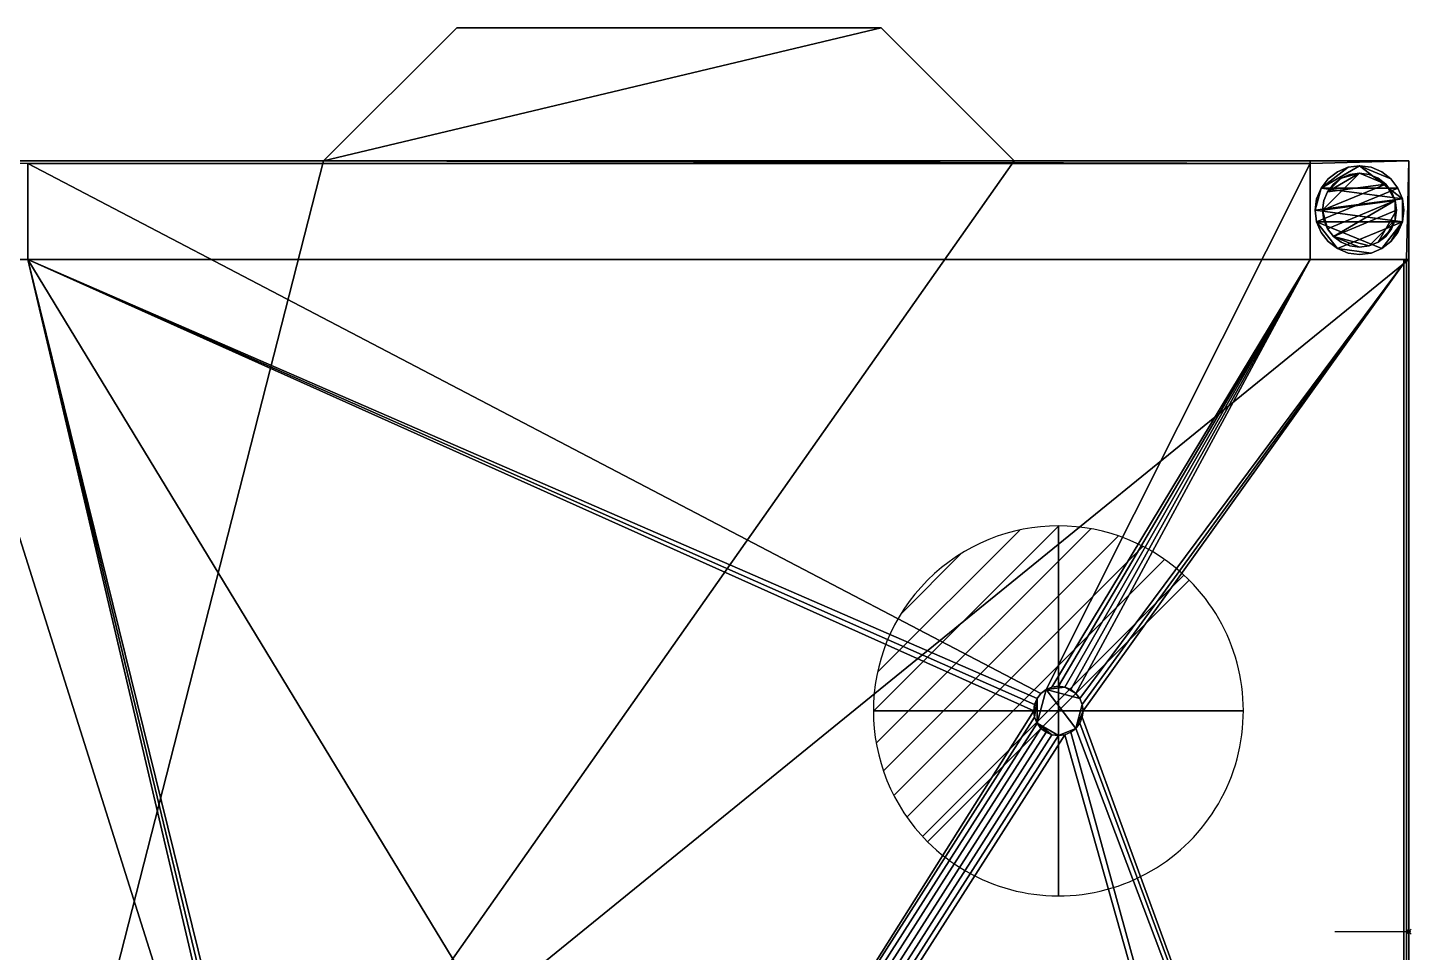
# Model space of a CAD drawing. Header units: millimetres. Extents: x -1 to 1380, y -879 to 366.
# Drawn here: x 340 to 901, y -8 to 366 of the extents above; entities that cross this region are included whole.
import ezdxf

# ---------------------------------------------------------------- set-up
doc = ezdxf.new("R2010")
doc.units = ezdxf.units.MM
doc.header["$PDMODE"] = 35
for name, color, linetype in [('IQ_200_2D', 1, 'Continuous'), ('IQ_200_3D', 1, 'Continuous'), ('IQ_204_2D', 7, 'Continuous'), ('IQ_204_3D', 7, 'Continuous')]:
    doc.layers.add(name, color=color, linetype=linetype)
doc.layers.add('IQ_CON_DRAIN_INT', color=7, linetype='Continuous', lineweight=25)
doc.layers.add('IQ_CURTAIN_3D', color=7, linetype='Continuous', transparency=0.9)
doc.layers.add('IQ_INS_3D', color=3, linetype='Continuous', lineweight=25, plot=False)

# ---------------------------------------------------------------- blocks, each defined once
blk = doc.blocks.new('*X4')
at = {"color": 0}
for p, q in [((313.993, 2209.039), (321.505, 2216.552)), ((314.108, 2207.74), (322.804, 2216.436)), ((314.158, 2210.619), (319.926, 2216.386)), ((314.399, 2206.617), (323.928, 2216.145)), ((314.821, 2205.625), (324.919, 2215.723)), ((315.101, 2212.976), (317.568, 2215.443)), ((315.354, 2204.743), (325.801, 2215.191)), ((315.985, 2203.96), (326.584, 2214.559))]:
    blk.add_line(p, q, dxfattribs=at)
blk = doc.blocks.new('drain')
blk.add_line((-2.121, -2.121), (2.121, 2.121))
at = {"extrusion": (-1, 0, 0)}
blk.add_line((0, 2.121, -2.121), (0, -2.121, 2.121), dxfattribs=at)
at = {"extrusion": (0, -1, 0)}
blk.add_line((-2.121, 0, -2.121), (2.121, 0, 2.121), dxfattribs=at)
at = {"extrusion": (-1, 0, 0)}
for start, end in [(45, 225), (225, 45)]:
    blk.add_arc((0, 0), 3, start, end, dxfattribs=at)
for start, end in [(45, 225), (225, 45)]:
    blk.add_arc((0, 0), 3, start, end)
at = {"extrusion": (0, -1, 0)}
for start, end in [(45, 225), (225, 45)]:
    blk.add_arc((0, 0), 3, start, end, dxfattribs=at)
at = {"xscale": 0.4000000000000909, "yscale": 0.4000000000000909, "zscale": 0.4000000000000909}
blk.add_blockref('*X4', (-128.597, -883.621), dxfattribs=at)
at = {"extrusion": (-1, 0, 0), "xscale": 0.3999999999999773, "yscale": 0.3999999999999773, "zscale": 0.3999999999999773}
blk.add_blockref('*X4', (-128.597, -883.621), dxfattribs=at)
at = {"extrusion": (0, -1, 0), "xscale": 0.4000000000000909, "yscale": 0.4000000000000909, "zscale": 0.4000000000000909}
blk.add_blockref('*X4', (-128.597, -883.621), dxfattribs=at)

msp = doc.modelspace()

# ---------------------------------------------------------------- linework, layer by layer
at = {"layer": 'IQ_200_2D'}
for p, q in [((460, 312.5), (514, 366.5)), ((514, 366.5), (686, 366.5)), ((686, 366.5), (740, 312.5)), ((300, 312.5), (900, 312.5)), ((900, 312.5), (900, -312.5))]:
    msp.add_line(p, q, dxfattribs=at)
at = {"layer": 'IQ_204_2D'}
msp.add_line((900, 0), (870, 0), dxfattribs=at)
at = {"layer": 'IQ_CURTAIN_3D'}
for p, q in [((900, 241.25, 898.97), (900, 241.25, 1369.03)), ((900, 196.25, 898.97), (900, 196.25, 1369.03)), ((900, 133.75, 898.97), (900, 133.75, 1369.03)), ((900, 71.25, 898.97), (900, 71.25, 1369.03)), ((900, 8.75, 898.97), (900, 8.75, 1369.03))]:
    msp.add_line(p, q, dxfattribs=at)
at = {"layer": 'IQ_INS_3D'}
msp.add_point((900, 0), dxfattribs=at)

# ---------------------------------------------------------------- block references
at = {"layer": 'IQ_CON_DRAIN_INT', "xscale": 25, "yscale": 25, "zscale": 25}
msp.add_blockref('drain', (757.9, 89.5), dxfattribs=at)

# ---------------------------------------------------------------- meshes
at = {"layer": 'IQ_200_3D'}
mesh = msp.add_polyface(dxfattribs=at)
corners = [(300, 312.5, 1450), (300, -312.5, 1450), (900, -312.5, 1450), (900, 312.5, 1450), (740, 312.5, 1450), (686, 366.5, 1450), (514, 366.5, 1450), (460, 312.5, 1450)]
mesh.append_faces([[corners[k] for k in face] for face in [(4, 1, 2, 3), (1, 7, 0), (7, 5, 6)]], dxfattribs={"vtx0": -1})
mesh.append_faces([[corners[k] for k in face] for face in [(4, 5, 7, 1)]], dxfattribs={"vtx1": -1, "vtx2": -1, "vtx3": -1})
mesh = msp.add_polyface(dxfattribs=at)
corners = [(900, 312.5, 725), (900, -312.5, 725), (860, -312.5, 725), (860, -358.5, 725), (340, -358.5, 725), (340, -312.5, 725), (300, -312.5, 725), (300, 312.5, 725), (460, 312.5, 725), (514, 366.5, 725), (686, 366.5, 725), (740, 312.5, 725), (301, -272.5, 725), (340, -272.5, 725), (340, -311.5, 725), (860, -311.5, 725), (860, -272.5, 725), (899, -272.5, 725), (899, 272.5, 725), (860, 272.5, 725), (860, 311.5, 725), (340, 311.5, 725), (340, 272.5, 725), (301, 272.5, 725)]
mesh.append_faces([[corners[k] for k in face] for face in [(11, 8, 9, 10)]], dxfattribs={"vtx0": -1})
mesh.append_faces([[corners[k] for k in face] for face in [(23, 7, 21, 22), (20, 0, 18, 19)]], dxfattribs={"vtx0": -1, "vtx1": -1})
mesh.append_faces([[corners[k] for k in face] for face in [(6, 12, 14, 5)]], dxfattribs={"vtx0": -1, "vtx1": -1, "vtx2": -1})
mesh.append_faces([[corners[k] for k in face] for face in [(20, 8, 11, 0)]], dxfattribs={"vtx0": -1, "vtx1": -1, "vtx3": -1})
mesh.append_faces([[corners[k] for k in face] for face in [(7, 23, 12, 6), (8, 20, 21, 7)]], dxfattribs={"vtx0": -1, "vtx2": -1})
mesh.append_faces([[corners[k] for k in face] for face in [(2, 4, 5, 15)]], dxfattribs={"vtx0": -1, "vtx2": -1, "vtx3": -1})
mesh.append_faces([[corners[k] for k in face] for face in [(13, 14, 12)]], dxfattribs={"vtx1": -1})
mesh.append_faces([[corners[k] for k in face] for face in [(14, 15, 5)]], dxfattribs={"vtx1": -1, "vtx2": -1})
mesh.append_faces([[corners[k] for k in face] for face in [(1, 2, 15, 17)]], dxfattribs={"vtx1": -1, "vtx2": -1, "vtx3": -1})
mesh.append_faces([[corners[k] for k in face] for face in [(17, 18, 0, 1)]], dxfattribs={"vtx1": -1, "vtx3": -1})
mesh.append_faces([[corners[k] for k in face] for face in [(15, 16, 17), (2, 3, 4)]], dxfattribs={"vtx2": -1})
mesh = msp.add_polyface(dxfattribs=at)
corners = [(514, 366.5, 1450), (514, 366.5, 725), (460, 312.5, 725), (460, 312.5, 1450)]
mesh.append_faces([[corners[k] for k in face] for face in [(0, 1, 2, 3)]])
mesh = msp.add_polyface(dxfattribs=at)
corners = [(686, 366.5, 1450), (686, 366.5, 725), (514, 366.5, 725), (514, 366.5, 1450)]
mesh.append_faces([[corners[k] for k in face] for face in [(0, 1, 2, 3)]])
mesh = msp.add_polyface(dxfattribs=at)
corners = [(740, 312.5, 1450), (740, 312.5, 725), (686, 366.5, 725), (686, 366.5, 1450)]
mesh.append_faces([[corners[k] for k in face] for face in [(0, 1, 2, 3)]])
mesh = msp.add_polyface(dxfattribs=at)
corners = [(900, 312.5, 1450), (900, 312.5, 725), (740, 312.5, 725), (740, 312.5, 1450), (300, 312.5, 725), (300, 312.5, 1450), (460, 312.5, 1450), (460, 312.5, 725)]
mesh.append_faces([[corners[k] for k in face] for face in [(2, 3, 0, 1), (4, 5, 6, 7)]])
mesh = msp.add_polyface(dxfattribs=at)
corners = [(301, -272.5, 201.37), (301, 272.5, 201.37), (340, 272.5, 201.37), (340, 311.5, 201.37), (860, 311.5, 201.37), (860, 272.5, 201.37), (899, 272.5, 201.37), (899, -272.5, 201.37), (860, -272.5, 201.37), (860, -311.5, 201.37), (340, -311.5, 201.37), (340, -272.5, 201.37), (441, -187.4, 201.37), (441.34, -189.99, 201.37), (442.34, -192.4, 201.37), (443.93, -194.47, 201.37), (446, -196.06, 201.37), (448.41, -197.06, 201.37), (451, -197.4, 201.37), (453.59, -197.06, 201.37), (456, -196.06, 201.37), (458.07, -194.47, 201.37), (459.66, -192.4, 201.37), (460.66, -189.99, 201.37), (461, -187.4, 201.37), (460.66, -184.81, 201.37), (459.66, -182.4, 201.37), (458.07, -180.33, 201.37), (456, -178.74, 201.37), (453.59, -177.74, 201.37), (451, -177.4, 201.37), (448.41, -177.74, 201.37), (446, -178.74, 201.37), (443.93, -180.33, 201.37), (442.34, -182.4, 201.37), (441.34, -184.81, 201.37), (501, -187.4, 201.37), (501.34, -189.99, 201.37), (502.34, -192.4, 201.37), (503.93, -194.47, 201.37), (506, -196.06, 201.37), (508.41, -197.06, 201.37), (511, -197.4, 201.37), (513.59, -197.06, 201.37), (516, -196.06, 201.37), (518.07, -194.47, 201.37), (519.66, -192.4, 201.37), (520.66, -189.99, 201.37), (521, -187.4, 201.37), (520.66, -184.81, 201.37), (519.66, -182.4, 201.37), (518.07, -180.33, 201.37), (516, -178.74, 201.37), (513.59, -177.74, 201.37), (511, -177.4, 201.37), (508.41, -177.74, 201.37), (506, -178.74, 201.37), (503.93, -180.33, 201.37), (502.34, -182.4, 201.37), (501.34, -184.81, 201.37), (591, -157.4, 201.37), (591.34, -159.99, 201.37), (592.34, -162.4, 201.37), (593.93, -164.47, 201.37), (596, -166.06, 201.37), (598.41, -167.06, 201.37), (601, -167.4, 201.37), (603.59, -167.06, 201.37), (606, -166.06, 201.37), (608.07, -164.47, 201.37), (609.66, -162.4, 201.37), (610.66, -159.99, 201.37), (611, -157.4, 201.37), (610.66, -154.81, 201.37), (609.66, -152.4, 201.37), (608.07, -150.33, 201.37), (606, -148.74, 201.37), (603.59, -147.74, 201.37), (601, -147.4, 201.37), (598.41, -147.74, 201.37), (596, -148.74, 201.37), (593.93, -150.33, 201.37), (592.34, -152.4, 201.37), (591.34, -154.81, 201.37), (747.9, 89.5, 201.37), (748.24, 86.91, 201.37), (749.24, 84.5, 201.37), (750.83, 82.43, 201.37), (752.9, 80.84, 201.37), (755.31, 79.84, 201.37), (757.9, 79.5, 201.37), (760.49, 79.84, 201.37), (762.9, 80.84, 201.37), (764.97, 82.43, 201.37), (766.56, 84.5, 201.37), (767.56, 86.91, 201.37), (767.9, 89.5, 201.37), (767.56, 92.09, 201.37), (766.56, 94.5, 201.37), (764.97, 96.57, 201.37), (762.9, 98.16, 201.37), (760.49, 99.16, 201.37), (757.9, 99.5, 201.37), (755.31, 99.16, 201.37), (752.9, 98.16, 201.37), (750.83, 96.57, 201.37), (749.24, 94.5, 201.37), (748.24, 92.09, 201.37)]
mesh.append_faces([[corners[k] for k in face] for face in [(70, 8, 69), (71, 8, 70), (62, 49, 61), (102, 5, 101), (95, 7, 94), (85, 79, 84), (92, 8, 91), (21, 40, 20), (14, 11, 13), (58, 27, 57), (35, 0, 34)]], dxfattribs={"vtx0": -1, "vtx1": -1})
mesh.append_faces([[corners[k] for k in face] for face in [(80, 2, 84, 79)]], dxfattribs={"vtx0": -1, "vtx1": -1, "vtx2": -1})
mesh.append_faces([[corners[k] for k in face] for face in [(80, 54, 30, 2)]], dxfattribs={"vtx0": -1, "vtx1": -1, "vtx2": -1, "vtx3": -1})
mesh.append_faces([[corners[k] for k in face] for face in [(50, 60, 61, 49), (52, 82, 83, 51), (54, 80, 81, 53), (51, 83, 60, 50), (104, 4, 5, 103), (6, 97, 98), (2, 107, 84), (53, 81, 82, 52), (20, 40, 41, 19), (11, 16, 17, 10), (28, 56, 57, 27), (29, 55, 56, 28), (2, 30, 31)]], dxfattribs={"vtx0": -1, "vtx2": -1})
mesh.append_faces([[corners[k] for k in face] for face in [(44, 66, 67, 9), (8, 72, 73, 91)]], dxfattribs={"vtx0": -1, "vtx2": -1, "vtx3": -1})
mesh.append_faces([[corners[k] for k in face] for face in [(67, 68, 9), (71, 72, 8), (96, 97, 6), (93, 94, 7), (100, 101, 5), (99, 100, 5), (102, 103, 5), (106, 107, 2), (42, 43, 10), (44, 45, 66), (18, 19, 10), (17, 18, 10), (15, 16, 11), (14, 15, 11), (12, 13, 11), (31, 32, 2)]], dxfattribs={"vtx1": -1, "vtx2": -1})
mesh.append_faces([[corners[k] for k in face] for face in [(41, 42, 10, 19)]], dxfattribs={"vtx1": -1, "vtx2": -1, "vtx3": -1})
mesh.append_faces([[corners[k] for k in face] for face in [(8, 9, 68, 69), (7, 8, 92, 93), (74, 75, 89, 90), (73, 74, 90, 91), (75, 76, 88, 89), (65, 66, 45, 46), (64, 65, 46, 47), (62, 63, 48, 49), (63, 64, 47, 48), (78, 79, 85, 86), (77, 78, 86, 87), (76, 77, 87, 88), (95, 96, 6, 7), (5, 6, 98, 99), (104, 105, 3, 4), (105, 106, 2, 3), (43, 44, 9, 10), (39, 40, 21, 22), (38, 39, 22, 23), (37, 38, 23, 24), (36, 37, 24, 25), (35, 12, 11, 0), (59, 36, 25, 26), (58, 59, 26, 27), (54, 55, 29, 30), (32, 33, 1, 2), (33, 34, 0, 1)]], dxfattribs={"vtx1": -1, "vtx3": -1})
mesh = msp.add_polyface(dxfattribs=at)
corners = [(340, 311.5, 201.37), (340, 311.5, 725), (860, 311.5, 725), (860, 311.5, 201.37)]
mesh.append_faces([[corners[k] for k in face] for face in [(0, 1, 2, 3)]])
mesh = msp.add_polyface(dxfattribs=at)
corners = [(340, 272.5, 201.37), (340, 272.5, 725), (340, 311.5, 725), (340, 311.5, 201.37)]
mesh.append_faces([[corners[k] for k in face] for face in [(0, 1, 2, 3)]])
mesh = msp.add_polyface(dxfattribs=at)
corners = [(860, 312.5, 725), (860, 272.5, 725), (900, 272.5, 725), (900, 312.5, 725)]
mesh.append_faces([[corners[k] for k in face] for face in [(0, 1, 2, 3)]])
mesh = msp.add_polyface(dxfattribs=at)
corners = [(900, 272.5, 75), (860, 272.5, 75), (860, 312.5, 75), (900, 312.5, 75)]
mesh.append_faces([[corners[k] for k in face] for face in [(0, 1, 2, 3)]])
mesh = msp.add_polyface(dxfattribs=at)
corners = [(900, 312.5, 725), (900, 312.5, 75), (860, 312.5, 75), (860, 312.5, 725)]
mesh.append_faces([[corners[k] for k in face] for face in [(0, 1, 2, 3)]])
mesh = msp.add_polyface(dxfattribs=at)
corners = [(860, 312.5, 725), (860, 312.5, 75), (860, 272.5, 75), (860, 272.5, 725)]
mesh.append_faces([[corners[k] for k in face] for face in [(0, 1, 2, 3)]])
mesh = msp.add_polyface(dxfattribs=at)
corners = [(860, 311.5, 201.37), (860, 311.5, 725), (860, 272.5, 725), (860, 272.5, 201.37)]
mesh.append_faces([[corners[k] for k in face] for face in [(0, 1, 2, 3)]])
mesh = msp.add_polyface(dxfattribs=at)
corners = [(862, 292.5, 5), (862.61, 287.84, 5), (864.41, 283.5, 5), (867.27, 279.77, 5), (871, 276.91, 5), (875.34, 275.11, 5), (880, 274.5, 5), (884.66, 275.11, 5), (889, 276.91, 5), (892.73, 279.77, 5), (895.59, 283.5, 5), (897.39, 287.84, 5), (898, 292.5, 5), (897.39, 297.16, 5), (895.59, 301.5, 5), (892.73, 305.23, 5), (889, 308.09, 5), (884.66, 309.89, 5), (880, 310.5, 5), (875.34, 309.89, 5), (871, 308.09, 5), (867.27, 305.23, 5), (864.41, 301.5, 5), (862.61, 297.16, 5)]
mesh.append_faces([[corners[k] for k in face] for face in [(11, 8, 9, 10)]], dxfattribs={"vtx0": -1})
mesh.append_faces([[corners[k] for k in face] for face in [(4, 7, 8, 11), (11, 0, 1, 4), (13, 18, 19, 22)]], dxfattribs={"vtx0": -1, "vtx2": -1, "vtx3": -1})
mesh.append_faces([[corners[k] for k in face] for face in [(0, 11, 12, 13)]], dxfattribs={"vtx0": -1, "vtx3": -1})
mesh.append_faces([[corners[k] for k in face] for face in [(2, 3, 4, 1), (16, 17, 18, 15)]], dxfattribs={"vtx2": -1})
mesh.append_faces([[corners[k] for k in face] for face in [(13, 14, 15, 18), (22, 23, 0, 13)]], dxfattribs={"vtx2": -1, "vtx3": -1})
mesh.append_faces([[corners[k] for k in face] for face in [(4, 5, 6, 7), (19, 20, 21, 22)]], dxfattribs={"vtx3": -1})
mesh = msp.add_polyface(dxfattribs=at)
corners = [(862, 292.5), (862.61, 297.16), (864.41, 301.5), (867.27, 305.23), (871, 308.09), (875.34, 309.89), (880, 310.5), (884.66, 309.89), (889, 308.09), (892.73, 305.23), (895.59, 301.5), (897.39, 297.16), (898, 292.5), (897.39, 287.84), (895.59, 283.5), (892.73, 279.77), (889, 276.91), (884.66, 275.11), (880, 274.5), (875.34, 275.11), (871, 276.91), (867.27, 279.77), (864.41, 283.5), (862.61, 287.84)]
mesh.append_faces([[corners[k] for k in face] for face in [(2, 0, 1), (15, 13, 14), (13, 11, 12)]], dxfattribs={"vtx0": -1})
mesh.append_faces([[corners[k] for k in face] for face in [(16, 23, 13, 15)]], dxfattribs={"vtx0": -1, "vtx1": -1, "vtx2": -1})
mesh.append_faces([[corners[k] for k in face] for face in [(2, 10, 23, 0)]], dxfattribs={"vtx0": -1, "vtx1": -1, "vtx3": -1})
mesh.append_faces([[corners[k] for k in face] for face in [(2, 5, 6)]], dxfattribs={"vtx0": -1, "vtx2": -1})
mesh.append_faces([[corners[k] for k in face] for face in [(23, 10, 11, 13), (23, 16, 17, 20)]], dxfattribs={"vtx0": -1, "vtx2": -1, "vtx3": -1})
mesh.append_faces([[corners[k] for k in face] for face in [(9, 10, 2, 6)]], dxfattribs={"vtx1": -1, "vtx2": -1, "vtx3": -1})
mesh.append_faces([[corners[k] for k in face] for face in [(3, 4, 5, 2), (18, 19, 20, 17)]], dxfattribs={"vtx2": -1})
mesh.append_faces([[corners[k] for k in face] for face in [(6, 7, 8, 9), (20, 21, 22, 23)]], dxfattribs={"vtx3": -1})
mesh = msp.add_polyface(dxfattribs=at)
corners = [(862, 292.5, 5), (862.61, 297.16, 5), (864.41, 301.5, 5), (867.27, 305.23, 5), (871, 308.09, 5), (875.34, 309.89, 5), (880, 310.5, 5), (884.66, 309.89, 5), (889, 308.09, 5), (892.73, 305.23, 5), (895.59, 301.5, 5), (897.39, 297.16, 5), (898, 292.5, 5), (898, 292.5), (897.39, 297.16), (895.59, 301.5), (892.73, 305.23), (889, 308.09), (884.66, 309.89), (880, 310.5), (875.34, 309.89), (871, 308.09), (867.27, 305.23), (864.41, 301.5), (862.61, 297.16), (862, 292.5)]
mesh.append_faces([[corners[k] for k in face] for face in [(13, 14, 11, 12), (0, 1, 24, 25)]], dxfattribs={"vtx1": -1})
mesh.append_faces([[corners[k] for k in face] for face in [(14, 15, 10, 11), (16, 17, 8, 9), (15, 16, 9, 10), (17, 18, 7, 8), (6, 7, 18, 19), (19, 20, 5, 6), (20, 21, 4, 5), (22, 23, 2, 3), (21, 22, 3, 4), (23, 24, 1, 2)]], dxfattribs={"vtx1": -1, "vtx3": -1})
mesh = msp.add_polyface(dxfattribs=at)
corners = [(900, 312.5, 1450), (900, -312.5, 1450), (900, -312.5, 725), (900, 312.5, 725), (900, -272.5, 850), (900, -272.5, 1370), (900, 272.5, 1370), (900, 272.5, 850)]
mesh.append_faces([[corners[k] for k in face] for face in [(1, 5, 6, 0), (0, 6, 7, 3)]], dxfattribs={"vtx0": -1, "vtx2": -1})
mesh.append_faces([[corners[k] for k in face] for face in [(4, 5, 1, 2), (7, 4, 2, 3)]], dxfattribs={"vtx1": -1, "vtx3": -1})
mesh = msp.add_polyface(dxfattribs=at)
corners = [(900, 272.5, 725), (900, 272.5, 75), (900, 312.5, 75), (900, 312.5, 725)]
mesh.append_faces([[corners[k] for k in face] for face in [(0, 1, 2, 3)]])
mesh = msp.add_polyface(dxfattribs=at)
corners = [(865, 292.5, 75), (865.51, 288.62, 75), (867.01, 285, 75), (869.39, 281.89, 75), (872.5, 279.51, 75), (876.12, 278.01, 75), (880, 277.5, 75), (883.88, 278.01, 75), (887.5, 279.51, 75), (890.61, 281.89, 75), (892.99, 285, 75), (894.49, 288.62, 75), (895, 292.5, 75), (894.49, 296.38, 75), (892.99, 300, 75), (890.61, 303.11, 75), (887.5, 305.49, 75), (883.88, 306.99, 75), (880, 307.5, 75), (876.12, 306.99, 75), (872.5, 305.49, 75), (869.39, 303.11, 75), (867.01, 300, 75), (865.51, 296.38, 75)]
mesh.append_faces([[corners[k] for k in face] for face in [(10, 8, 9), (22, 20, 21)]], dxfattribs={"vtx0": -1})
mesh.append_faces([[corners[k] for k in face] for face in [(7, 3, 6)]], dxfattribs={"vtx0": -1, "vtx1": -1})
mesh.append_faces([[corners[k] for k in face] for face in [(22, 15, 18, 20)]], dxfattribs={"vtx0": -1, "vtx1": -1, "vtx2": -1, "vtx3": -1})
mesh.append_faces([[corners[k] for k in face] for face in [(13, 2, 3, 12)]], dxfattribs={"vtx0": -1, "vtx2": -1})
mesh.append_faces([[corners[k] for k in face] for face in [(3, 7, 8, 12)]], dxfattribs={"vtx0": -1, "vtx2": -1, "vtx3": -1})
mesh.append_faces([[corners[k] for k in face] for face in [(17, 18, 15, 16), (19, 20, 18)]], dxfattribs={"vtx1": -1})
mesh.append_faces([[corners[k] for k in face] for face in [(11, 12, 8, 10)]], dxfattribs={"vtx1": -1, "vtx2": -1})
mesh.append_faces([[corners[k] for k in face] for face in [(4, 5, 6, 3)]], dxfattribs={"vtx2": -1})
mesh.append_faces([[corners[k] for k in face] for face in [(0, 1, 2, 13), (13, 14, 15, 0), (22, 23, 0, 15)]], dxfattribs={"vtx2": -1, "vtx3": -1})
mesh = msp.add_polyface(dxfattribs=at)
corners = [(865, 292.5, 5), (865.51, 296.38, 5), (867.01, 300, 5), (869.39, 303.11, 5), (872.5, 305.49, 5), (876.12, 306.99, 5), (880, 307.5, 5), (883.88, 306.99, 5), (887.5, 305.49, 5), (890.61, 303.11, 5), (892.99, 300, 5), (894.49, 296.38, 5), (895, 292.5, 5), (894.49, 288.62, 5), (892.99, 285, 5), (890.61, 281.89, 5), (887.5, 279.51, 5), (883.88, 278.01, 5), (880, 277.5, 5), (876.12, 278.01, 5), (872.5, 279.51, 5), (869.39, 281.89, 5), (867.01, 285, 5), (865.51, 288.62, 5)]
mesh.append_faces([[corners[k] for k in face] for face in [(9, 6, 7, 8), (4, 2, 3), (15, 13, 14)]], dxfattribs={"vtx0": -1})
mesh.append_faces([[corners[k] for k in face] for face in [(18, 21, 17)]], dxfattribs={"vtx0": -1, "vtx1": -1})
mesh.append_faces([[corners[k] for k in face] for face in [(22, 0, 11, 21)]], dxfattribs={"vtx0": -1, "vtx1": -1, "vtx2": -1})
mesh.append_faces([[corners[k] for k in face] for face in [(0, 6, 9, 11), (21, 11, 13, 17)]], dxfattribs={"vtx0": -1, "vtx1": -1, "vtx2": -1, "vtx3": -1})
mesh.append_faces([[corners[k] for k in face] for face in [(23, 0, 22), (12, 13, 11)]], dxfattribs={"vtx1": -1})
mesh.append_faces([[corners[k] for k in face] for face in [(16, 17, 13, 15)]], dxfattribs={"vtx1": -1, "vtx2": -1})
mesh.append_faces([[corners[k] for k in face] for face in [(9, 10, 11)]], dxfattribs={"vtx2": -1})
mesh.append_faces([[corners[k] for k in face] for face in [(4, 5, 6, 2), (0, 1, 2, 6)]], dxfattribs={"vtx2": -1, "vtx3": -1})
mesh.append_faces([[corners[k] for k in face] for face in [(18, 19, 20, 21)]], dxfattribs={"vtx3": -1})
mesh = msp.add_polyface(dxfattribs=at)
corners = [(865, 292.5, 75), (865.51, 296.38, 75), (867.01, 300, 75), (869.39, 303.11, 75), (872.5, 305.49, 75), (876.12, 306.99, 75), (880, 307.5, 75), (883.88, 306.99, 75), (887.5, 305.49, 75), (890.61, 303.11, 75), (892.99, 300, 75), (894.49, 296.38, 75), (895, 292.5, 75), (895, 292.5, 5), (894.49, 296.38, 5), (892.99, 300, 5), (890.61, 303.11, 5), (887.5, 305.49, 5), (883.88, 306.99, 5), (880, 307.5, 5), (876.12, 306.99, 5), (872.5, 305.49, 5), (869.39, 303.11, 5), (867.01, 300, 5), (865.51, 296.38, 5), (865, 292.5, 5)]
mesh.append_faces([[corners[k] for k in face] for face in [(1, 24, 25, 0)]], dxfattribs={"vtx0": -1})
mesh.append_faces([[corners[k] for k in face] for face in [(8, 17, 18, 7), (9, 16, 17, 8), (7, 18, 19, 6), (15, 10, 11, 14), (5, 20, 21, 4), (4, 21, 22, 3), (2, 23, 24, 1), (3, 22, 23, 2), (20, 5, 6, 19)]], dxfattribs={"vtx0": -1, "vtx2": -1})
mesh.append_faces([[corners[k] for k in face] for face in [(13, 14, 11, 12)]], dxfattribs={"vtx1": -1})
mesh.append_faces([[corners[k] for k in face] for face in [(9, 10, 15, 16)]], dxfattribs={"vtx1": -1, "vtx3": -1})
mesh = msp.add_polyface(dxfattribs=at)
corners = [(898, 292.5, 5), (897.39, 287.84, 5), (895.59, 283.5, 5), (892.73, 279.77, 5), (889, 276.91, 5), (884.66, 275.11, 5), (880, 274.5, 5), (875.34, 275.11, 5), (871, 276.91, 5), (867.27, 279.77, 5), (864.41, 283.5, 5), (862.61, 287.84, 5), (862, 292.5, 5), (862, 292.5), (862.61, 287.84), (864.41, 283.5), (867.27, 279.77), (871, 276.91), (875.34, 275.11), (880, 274.5), (884.66, 275.11), (889, 276.91), (892.73, 279.77), (895.59, 283.5), (897.39, 287.84), (898, 292.5)]
mesh.append_faces([[corners[k] for k in face] for face in [(13, 14, 11, 12), (0, 1, 24, 25)]], dxfattribs={"vtx1": -1})
mesh.append_faces([[corners[k] for k in face] for face in [(14, 15, 10, 11), (16, 17, 8, 9), (15, 16, 9, 10), (17, 18, 7, 8), (6, 7, 18, 19), (19, 20, 5, 6), (20, 21, 4, 5), (22, 23, 2, 3), (21, 22, 3, 4), (23, 24, 1, 2)]], dxfattribs={"vtx1": -1, "vtx3": -1})
mesh = msp.add_polyface(dxfattribs=at)
corners = [(895, 292.5, 75), (894.49, 288.62, 75), (892.99, 285, 75), (890.61, 281.89, 75), (887.5, 279.51, 75), (883.88, 278.01, 75), (880, 277.5, 75), (876.12, 278.01, 75), (872.5, 279.51, 75), (869.39, 281.89, 75), (867.01, 285, 75), (865.51, 288.62, 75), (865, 292.5, 75), (865, 292.5, 5), (865.51, 288.62, 5), (867.01, 285, 5), (869.39, 281.89, 5), (872.5, 279.51, 5), (876.12, 278.01, 5), (880, 277.5, 5), (883.88, 278.01, 5), (887.5, 279.51, 5), (890.61, 281.89, 5), (892.99, 285, 5), (894.49, 288.62, 5), (895, 292.5, 5)]
mesh.append_faces([[corners[k] for k in face] for face in [(1, 24, 25, 0)]], dxfattribs={"vtx0": -1})
mesh.append_faces([[corners[k] for k in face] for face in [(11, 14, 15, 10), (10, 15, 16, 9), (8, 17, 18, 7), (9, 16, 17, 8), (7, 18, 19, 6), (5, 20, 21, 4), (4, 21, 22, 3), (2, 23, 24, 1), (3, 22, 23, 2), (20, 5, 6, 19)]], dxfattribs={"vtx0": -1, "vtx2": -1})
mesh.append_faces([[corners[k] for k in face] for face in [(12, 13, 14, 11)]], dxfattribs={"vtx2": -1})
mesh = msp.add_polyface(dxfattribs=at)
corners = [(300, -272.5, 850), (900, -272.5, 850), (900, 272.5, 850), (300, 272.5, 850), (300, 215, 850), (2.98, 215, 850), (2.98, -215, 850), (300, -215, 850)]
mesh.append_faces([[corners[k] for k in face] for face in [(1, 2, 7, 0), (6, 7, 4, 5)]], dxfattribs={"vtx1": -1})
mesh.append_faces([[corners[k] for k in face] for face in [(2, 3, 4, 7)]], dxfattribs={"vtx2": -1, "vtx3": -1})
mesh = msp.add_polyface(dxfattribs=at)
corners = [(300, 272.5, 850), (900, 272.5, 850), (900, 272.5, 1370), (300, 272.5, 1370), (300, 272.5, 910)]
mesh.append_faces([[corners[k] for k in face] for face in [(1, 2, 4, 0)]], dxfattribs={"vtx1": -1})
mesh.append_faces([[corners[k] for k in face] for face in [(2, 3, 4)]], dxfattribs={"vtx2": -1})
mesh = msp.add_polyface(dxfattribs=at)
corners = [(300, -272.5, 1370), (300, 272.5, 1370), (900, 272.5, 1370), (900, -272.5, 1370)]
mesh.append_faces([[corners[k] for k in face] for face in [(0, 1, 2, 3)]])
mesh = msp.add_polyface(dxfattribs=at)
corners = [(301, 272.5, 201.37), (301, 272.5, 725), (340, 272.5, 725), (340, 272.5, 201.37)]
mesh.append_faces([[corners[k] for k in face] for face in [(0, 1, 2, 3)]])
mesh = msp.add_polyface(dxfattribs=at)
corners = [(860, 272.5, 201.37), (860, 272.5, 725), (899, 272.5, 725), (899, 272.5, 201.37)]
mesh.append_faces([[corners[k] for k in face] for face in [(0, 1, 2, 3)]])
mesh = msp.add_polyface(dxfattribs=at)
corners = [(860, 272.5, 725), (860, 272.5, 75), (900, 272.5, 75), (900, 272.5, 725)]
mesh.append_faces([[corners[k] for k in face] for face in [(0, 1, 2, 3)]])
mesh = msp.add_polyface(dxfattribs=at)
corners = [(899, 272.5, 201.37), (899, 272.5, 725), (899, -272.5, 725), (899, -272.5, 201.37)]
mesh.append_faces([[corners[k] for k in face] for face in [(0, 1, 2, 3)]])
at = {"layer": 'IQ_204_3D'}
mesh = msp.add_polyface(dxfattribs=at)
corners = [(747.9, 89.5, 173.9), (748.24, 92.09, 173.9), (749.24, 94.5, 173.9), (750.83, 96.57, 173.9), (752.9, 98.16, 173.9), (755.31, 99.16, 173.9), (757.9, 99.5, 173.9), (760.49, 99.16, 173.9), (762.9, 98.16, 173.9), (764.97, 96.57, 173.9), (766.56, 94.5, 173.9), (767.56, 92.09, 173.9), (767.9, 89.5, 173.9), (767.56, 86.91, 173.9), (766.56, 84.5, 173.9), (764.97, 82.43, 173.9), (762.9, 80.84, 173.9), (760.49, 79.84, 173.9), (757.9, 79.5, 173.9), (755.31, 79.84, 173.9), (752.9, 80.84, 173.9), (750.83, 82.43, 173.9), (749.24, 84.5, 173.9), (748.24, 86.91, 173.9)]
mesh.append_faces([[corners[k] for k in face] for face in [(9, 7, 8), (15, 12, 13, 14)]], dxfattribs={"vtx0": -1})
mesh.append_faces([[corners[k] for k in face] for face in [(23, 2, 22), (19, 22, 18)]], dxfattribs={"vtx0": -1, "vtx1": -1})
mesh.append_faces([[corners[k] for k in face] for face in [(10, 4, 7, 9)]], dxfattribs={"vtx0": -1, "vtx1": -1, "vtx2": -1})
mesh.append_faces([[corners[k] for k in face] for face in [(22, 4, 15, 18)]], dxfattribs={"vtx0": -1, "vtx1": -1, "vtx2": -1, "vtx3": -1})
mesh.append_faces([[corners[k] for k in face] for face in [(15, 4, 10, 11)]], dxfattribs={"vtx0": -1, "vtx1": -1, "vtx3": -1})
mesh.append_faces([[corners[k] for k in face] for face in [(11, 12, 15)]], dxfattribs={"vtx1": -1, "vtx2": -1})
mesh.append_faces([[corners[k] for k in face] for face in [(5, 6, 7, 4), (20, 21, 22, 19)]], dxfattribs={"vtx2": -1})
mesh.append_faces([[corners[k] for k in face] for face in [(2, 3, 4, 22)]], dxfattribs={"vtx2": -1, "vtx3": -1})
mesh.append_faces([[corners[k] for k in face] for face in [(23, 0, 1, 2), (15, 16, 17, 18)]], dxfattribs={"vtx3": -1})
mesh = msp.add_polyface(dxfattribs=at)
corners = [(767.9, 89.5, 173.9), (767.56, 92.09, 173.9), (766.56, 94.5, 173.9), (764.97, 96.57, 173.9), (762.9, 98.16, 173.9), (760.49, 99.16, 173.9), (757.9, 99.5, 173.9), (755.31, 99.16, 173.9), (752.9, 98.16, 173.9), (750.83, 96.57, 173.9), (749.24, 94.5, 173.9), (748.24, 92.09, 173.9), (747.9, 89.5, 173.9), (747.9, 89.5, 201.37), (748.24, 92.09, 201.37), (749.24, 94.5, 201.37), (750.83, 96.57, 201.37), (752.9, 98.16, 201.37), (755.31, 99.16, 201.37), (757.9, 99.5, 201.37), (760.49, 99.16, 201.37), (762.9, 98.16, 201.37), (764.97, 96.57, 201.37), (766.56, 94.5, 201.37), (767.56, 92.09, 201.37), (767.9, 89.5, 201.37)]
mesh.append_faces([[corners[k] for k in face] for face in [(0, 1, 24, 25), (13, 14, 11, 12)]], dxfattribs={"vtx1": -1})
mesh.append_faces([[corners[k] for k in face] for face in [(1, 2, 23, 24), (3, 4, 21, 22), (2, 3, 22, 23), (4, 5, 20, 21), (19, 20, 5, 6), (6, 7, 18, 19), (7, 8, 17, 18), (9, 10, 15, 16), (8, 9, 16, 17), (10, 11, 14, 15)]], dxfattribs={"vtx1": -1, "vtx3": -1})
mesh = msp.add_polyface(dxfattribs=at)
corners = [(747.9, 89.5, 173.9), (748.24, 86.91, 173.9), (749.24, 84.5, 173.9), (750.83, 82.43, 173.9), (752.9, 80.84, 173.9), (755.31, 79.84, 173.9), (757.9, 79.5, 173.9), (760.49, 79.84, 173.9), (762.9, 80.84, 173.9), (764.97, 82.43, 173.9), (766.56, 84.5, 173.9), (767.56, 86.91, 173.9), (767.9, 89.5, 173.9), (767.9, 89.5, 201.37), (767.56, 86.91, 201.37), (766.56, 84.5, 201.37), (764.97, 82.43, 201.37), (762.9, 80.84, 201.37), (760.49, 79.84, 201.37), (757.9, 79.5, 201.37), (755.31, 79.84, 201.37), (752.9, 80.84, 201.37), (750.83, 82.43, 201.37), (749.24, 84.5, 201.37), (748.24, 86.91, 201.37), (747.9, 89.5, 201.37)]
mesh.append_faces([[corners[k] for k in face] for face in [(0, 1, 24, 25), (13, 14, 11, 12)]], dxfattribs={"vtx1": -1})
mesh.append_faces([[corners[k] for k in face] for face in [(1, 2, 23, 24), (3, 4, 21, 22), (2, 3, 22, 23), (4, 5, 20, 21), (19, 20, 5, 6), (6, 7, 18, 19), (7, 8, 17, 18), (9, 10, 15, 16), (8, 9, 16, 17), (10, 11, 14, 15)]], dxfattribs={"vtx1": -1, "vtx3": -1})
at = {"layer": 'IQ_CURTAIN_3D'}
mesh = msp.add_polyface(dxfattribs=at)
corners = [(900, 272.5, 898.97), (900, -272.5, 898.97), (898, -272.5, 898.97), (898, 272.5, 898.97)]
mesh.append_faces([[corners[k] for k in face] for face in [(0, 1, 2, 3)]])
mesh = msp.add_polyface(dxfattribs=at)
corners = [(898, -272.5, 1370), (900, -272.5, 1370), (900, 272.5, 1370), (898, 272.5, 1370)]
mesh.append_faces([[corners[k] for k in face] for face in [(0, 1, 2, 3)]])
mesh = msp.add_polyface(dxfattribs=at)
corners = [(898, 272.5, 1370), (898, 272.5, 898.97), (898, -272.5, 898.97), (898, -272.5, 1370)]
mesh.append_faces([[corners[k] for k in face] for face in [(0, 1, 2, 3)]])
mesh = msp.add_polyface(dxfattribs=at)
corners = [(900, 272.5, 1370), (900, 272.5, 898.97), (898, 272.5, 898.97), (898, 272.5, 1370)]
mesh.append_faces([[corners[k] for k in face] for face in [(0, 1, 2, 3)]])
mesh = msp.add_polyface(dxfattribs=at)
corners = [(900, -272.5, 1370), (900, -272.5, 898.97), (900, 272.5, 898.97), (900, 272.5, 1370)]
mesh.append_faces([[corners[k] for k in face] for face in [(0, 1, 2, 3)]])

doc.saveas('drawing.dxf')
